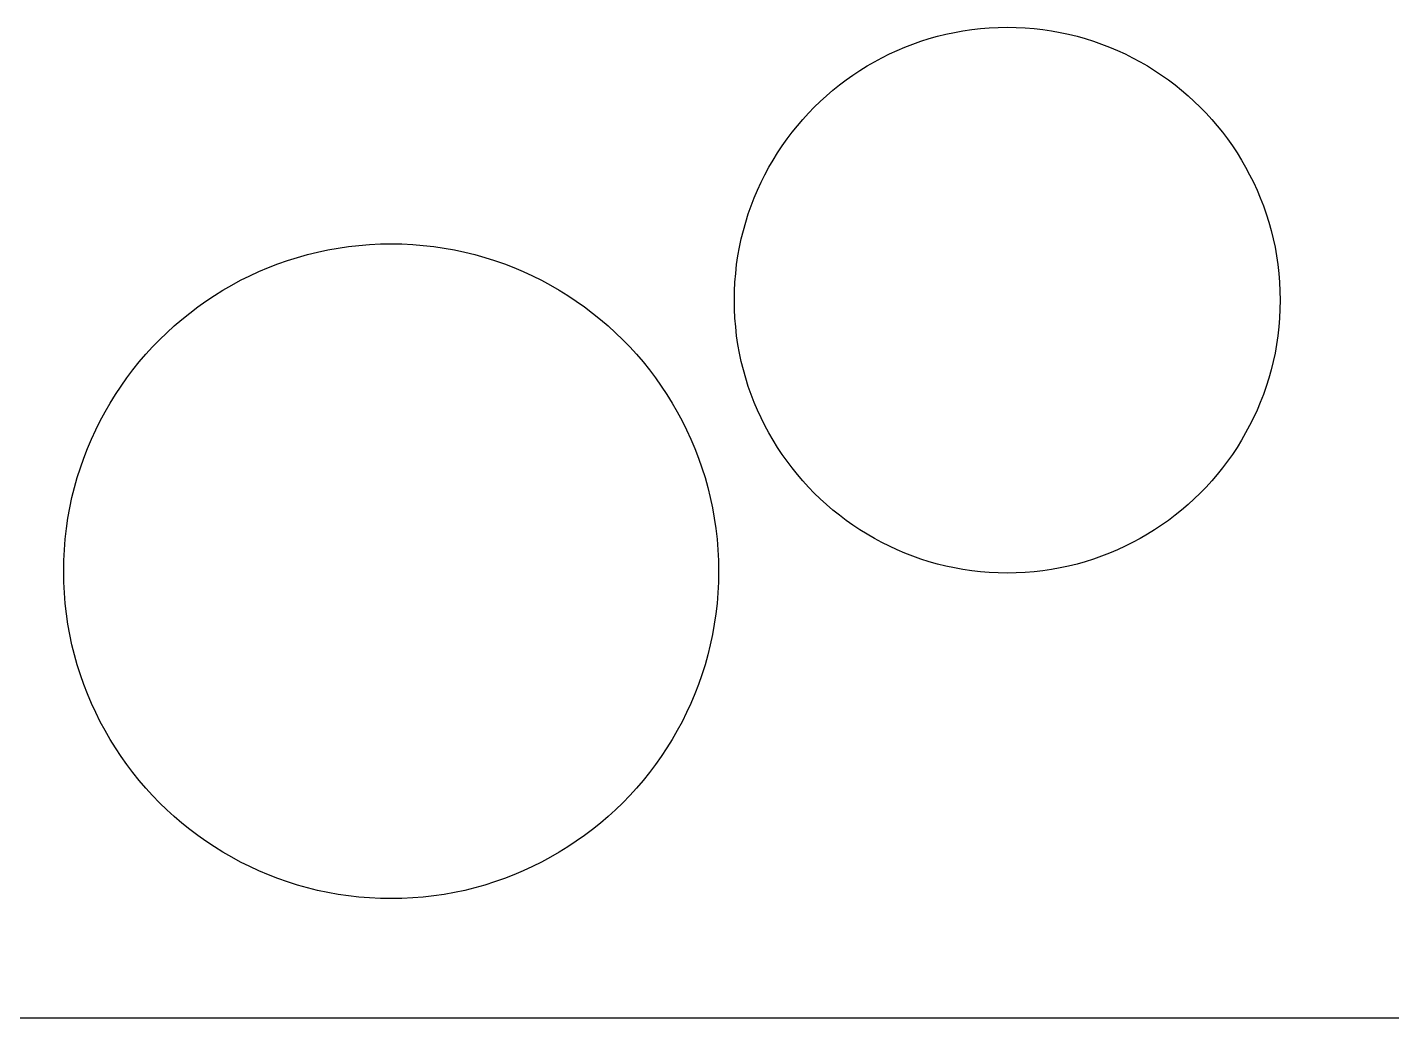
# Model space of a CAD drawing. Extents: x 0 to 212, y 0 to 125.
# Drawn here: x 99.5 to 155.8, y 0 to 40.8 of the extents above; entities that cross this region are included whole.
import ezdxf

# ---------------------------------------------------------------- set-up
doc = ezdxf.new("R2010")
doc.units = 0

msp = doc.modelspace()

# ---------------------------------------------------------------- linework, layer by layer
at = {"layer": 'Layer 1'}
for p, q in [((137.024, 40.4642), (137.37, 40.5496)), ((137.37, 40.5496), (137.721, 40.6243)), ((137.37, 40.5496), (137.37, 40.5496)), ((137.721, 40.6243), (138.075, 40.6879)), ((137.721, 40.6243), (137.721, 40.6243)), ((138.075, 40.6879), (138.434, 40.7404)), ((138.075, 40.6879), (138.075, 40.6879)), ((138.434, 40.7404), (138.795, 40.7816)), ((138.434, 40.7404), (138.434, 40.7404)), ((138.795, 40.7816), (139.16, 40.8112)), ((138.795, 40.7816), (138.795, 40.7816)), ((139.16, 40.8112), (139.529, 40.8292)), ((139.16, 40.8112), (139.16, 40.8112)), ((139.529, 40.8292), (139.9, 40.8352)), ((139.529, 40.8292), (139.529, 40.8292)), ((139.9, 40.8352), (139.9, 40.8352)), ((139.9, 40.8352), (140.271, 40.8292)), ((140.271, 40.8292), (140.271, 40.8292)), ((140.271, 40.8292), (140.64, 40.8112)), ((140.64, 40.8112), (140.64, 40.8112)), ((140.64, 40.8112), (141.005, 40.7816)), ((141.005, 40.7816), (141.005, 40.7816)), ((141.005, 40.7816), (141.367, 40.7404)), ((141.367, 40.7404), (141.367, 40.7404)), ((141.367, 40.7404), (141.725, 40.6879)), ((141.725, 40.6879), (141.725, 40.6879)), ((141.725, 40.6879), (142.079, 40.6243)), ((142.079, 40.6243), (142.079, 40.6243)), ((142.079, 40.6243), (142.43, 40.5496)), ((142.43, 40.5496), (142.43, 40.5496)), ((142.43, 40.5496), (142.776, 40.4642)), ((135.36, 39.8816), (135.683, 40.0182)), ((135.683, 40.0182), (136.011, 40.1449)), ((135.683, 40.0182), (135.683, 40.0182)), ((136.011, 40.1449), (136.344, 40.2616)), ((136.011, 40.1449), (136.011, 40.1449)), ((136.344, 40.2616), (136.682, 40.3681)), ((136.344, 40.2616), (136.344, 40.2616)), ((136.682, 40.3681), (137.024, 40.4642)), ((136.682, 40.3681), (136.682, 40.3681)), ((137.024, 40.4642), (137.024, 40.4642)), ((142.776, 40.4642), (142.776, 40.4642)), ((142.776, 40.4642), (143.118, 40.3681)), ((143.118, 40.3681), (143.118, 40.3681)), ((143.118, 40.3681), (143.456, 40.2616)), ((143.456, 40.2616), (143.456, 40.2616)), ((143.456, 40.2616), (143.789, 40.1449)), ((143.789, 40.1449), (143.789, 40.1449)), ((143.789, 40.1449), (144.117, 40.0182)), ((144.117, 40.0182), (144.117, 40.0182)), ((144.117, 40.0182), (144.44, 39.8816)), ((134.122, 39.2401), (134.423, 39.4144)), ((134.423, 39.4144), (134.73, 39.5795)), ((134.423, 39.4144), (134.423, 39.4144)), ((134.73, 39.5795), (135.042, 39.7353)), ((134.73, 39.5795), (134.73, 39.5795)), ((135.042, 39.7353), (135.36, 39.8816)), ((135.042, 39.7353), (135.042, 39.7353)), ((135.36, 39.8816), (135.36, 39.8816)), ((144.44, 39.8816), (144.44, 39.8816)), ((144.44, 39.8816), (144.758, 39.7353)), ((144.758, 39.7353), (144.758, 39.7353)), ((144.758, 39.7353), (145.07, 39.5795)), ((145.07, 39.5795), (145.07, 39.5795)), ((145.07, 39.5795), (145.377, 39.4144)), ((145.377, 39.4144), (145.377, 39.4144)), ((145.377, 39.4144), (145.678, 39.2401)), ((133.256, 38.6646), (133.538, 38.8651)), ((133.538, 38.8651), (133.827, 39.057)), ((133.538, 38.8651), (133.538, 38.8651)), ((133.827, 39.057), (134.122, 39.2401)), ((133.827, 39.057), (133.827, 39.057)), ((134.122, 39.2401), (134.122, 39.2401)), ((145.678, 39.2401), (145.678, 39.2401)), ((145.678, 39.2401), (145.973, 39.057)), ((145.973, 39.057), (145.973, 39.057)), ((145.973, 39.057), (146.262, 38.8651)), ((146.262, 38.8651), (146.262, 38.8651)), ((146.262, 38.8651), (146.544, 38.6646)), ((132.711, 38.2386), (132.98, 38.4557)), ((132.98, 38.4557), (133.256, 38.6646)), ((132.98, 38.4557), (132.98, 38.4557)), ((133.256, 38.6646), (133.256, 38.6646)), ((146.544, 38.6646), (146.544, 38.6646)), ((146.544, 38.6646), (146.82, 38.4557)), ((146.82, 38.4557), (146.82, 38.4557)), ((146.82, 38.4557), (147.089, 38.2386)), ((131.945, 37.5401), (132.193, 37.7807)), ((132.193, 37.7807), (132.448, 38.0136)), ((132.193, 37.7807), (132.193, 37.7807)), ((132.448, 38.0136), (132.711, 38.2386)), ((132.448, 38.0136), (132.448, 38.0136)), ((132.711, 38.2386), (132.711, 38.2386)), ((147.089, 38.2386), (147.089, 38.2386)), ((147.089, 38.2386), (147.352, 38.0136)), ((147.352, 38.0136), (147.352, 38.0136)), ((147.352, 38.0136), (147.607, 37.7807)), ((147.607, 37.7807), (147.607, 37.7807)), ((147.607, 37.7807), (147.855, 37.5401)), ((131.472, 37.0369), (131.705, 37.2921)), ((131.705, 37.2921), (131.945, 37.5401)), ((131.705, 37.2921), (131.705, 37.2921)), ((131.945, 37.5401), (131.945, 37.5401)), ((147.855, 37.5401), (147.855, 37.5401)), ((147.855, 37.5401), (148.096, 37.2921)), ((148.096, 37.2921), (148.096, 37.2921)), ((148.096, 37.2921), (148.329, 37.0369)), ((131.03, 36.5052), (131.247, 36.7745)), ((131.247, 36.7745), (131.472, 37.0369)), ((131.247, 36.7745), (131.247, 36.7745)), ((131.472, 37.0369), (131.472, 37.0369)), ((148.329, 37.0369), (148.329, 37.0368)), ((148.329, 37.0368), (148.554, 36.7745)), ((148.554, 36.7745), (148.554, 36.7745)), ((148.554, 36.7745), (148.771, 36.5052)), ((130.62, 35.9468), (130.821, 36.2293)), ((130.821, 36.2293), (131.03, 36.5052)), ((130.821, 36.2293), (130.821, 36.2293)), ((131.03, 36.5052), (131.03, 36.5052)), ((148.771, 36.5052), (148.771, 36.5052)), ((148.771, 36.5052), (148.98, 36.2293)), ((148.98, 36.2293), (148.98, 36.2293)), ((148.98, 36.2293), (149.18, 35.9468)), ((130.245, 35.3629), (130.428, 35.6579)), ((130.428, 35.6579), (130.62, 35.9468)), ((130.428, 35.6579), (130.428, 35.6579)), ((130.62, 35.9468), (130.62, 35.9468)), ((149.18, 35.9468), (149.18, 35.9468)), ((149.18, 35.9468), (149.372, 35.6579)), ((149.372, 35.6579), (149.372, 35.6579)), ((149.372, 35.6579), (149.555, 35.3629)), ((129.906, 34.7552), (130.071, 35.062)), ((130.071, 35.062), (130.245, 35.3629)), ((130.071, 35.062), (130.071, 35.062)), ((130.245, 35.3629), (130.245, 35.3629)), ((149.555, 35.3629), (149.555, 35.3629)), ((149.555, 35.3629), (149.729, 35.062)), ((149.729, 35.062), (149.729, 35.062)), ((149.729, 35.062), (149.894, 34.7552)), ((129.604, 34.125), (129.75, 34.4428)), ((129.75, 34.4428), (129.906, 34.7552)), ((129.75, 34.4428), (129.75, 34.4428)), ((129.906, 34.7552), (129.906, 34.7552)), ((149.894, 34.7552), (149.894, 34.7552)), ((149.894, 34.7552), (150.05, 34.4428)), ((150.05, 34.4428), (150.05, 34.4428)), ((150.05, 34.4428), (150.197, 34.125)), ((129.34, 33.474), (129.467, 33.802)), ((129.467, 33.802), (129.604, 34.125)), ((129.467, 33.802), (129.467, 33.802)), ((129.604, 34.125), (129.604, 34.125)), ((150.197, 34.125), (150.197, 34.125)), ((150.197, 34.125), (150.333, 33.802)), ((150.333, 33.802), (150.333, 33.802)), ((150.333, 33.802), (150.46, 33.474)), ((129.224, 33.141), (129.34, 33.474)), ((129.34, 33.474), (129.34, 33.474)), ((150.46, 33.474), (150.46, 33.474)), ((150.46, 33.474), (150.577, 33.141)), ((129.021, 32.4613), (129.117, 32.8034)), ((129.117, 32.8034), (129.224, 33.141)), ((129.117, 32.8034), (129.117, 32.8034)), ((129.224, 33.141), (129.224, 33.141)), ((129.224, 33.141), (129.224, 33.141)), ((150.577, 33.141), (150.577, 33.141)), ((150.577, 33.141), (150.683, 32.8034)), ((150.683, 32.8034), (150.683, 32.8034)), ((150.683, 32.8034), (150.779, 32.4613)), ((128.861, 31.7644), (128.936, 32.115)), ((128.936, 32.115), (129.021, 32.4613)), ((128.936, 32.115), (128.936, 32.115)), ((129.021, 32.4613), (129.021, 32.4613)), ((150.779, 32.4613), (150.779, 32.4613)), ((150.779, 32.4613), (150.865, 32.1149)), ((150.865, 32.1149), (150.865, 32.1149)), ((150.865, 32.1149), (150.939, 31.7644)), ((111.049, 31.4639), (111.464, 31.5664)), ((111.464, 31.5664), (111.885, 31.656)), ((111.464, 31.5664), (111.464, 31.5664)), ((111.885, 31.656), (112.31, 31.7324)), ((111.885, 31.656), (111.885, 31.656)), ((112.31, 31.7324), (112.74, 31.7954)), ((112.31, 31.7324), (112.31, 31.7324)), ((112.74, 31.7954), (113.174, 31.8448)), ((112.74, 31.7954), (112.74, 31.7954)), ((113.174, 31.8448), (113.613, 31.8804)), ((113.174, 31.8448), (113.174, 31.8448)), ((113.613, 31.8804), (114.055, 31.9019)), ((113.613, 31.8804), (113.613, 31.8804)), ((114.055, 31.9019), (114.5, 31.9091)), ((114.055, 31.9019), (114.055, 31.9019)), ((114.5, 31.9091), (114.5, 31.9091)), ((114.5, 31.9091), (114.946, 31.9019)), ((114.946, 31.9019), (114.946, 31.9019)), ((114.946, 31.9019), (115.388, 31.8804)), ((115.388, 31.8804), (115.388, 31.8804)), ((115.388, 31.8804), (115.826, 31.8448)), ((115.826, 31.8448), (115.826, 31.8448)), ((115.826, 31.8448), (116.26, 31.7954)), ((116.26, 31.7954), (116.26, 31.7954)), ((116.26, 31.7954), (116.69, 31.7324)), ((116.69, 31.7324), (116.69, 31.7324)), ((116.69, 31.7324), (117.115, 31.656)), ((117.115, 31.656), (117.115, 31.656)), ((117.115, 31.656), (117.536, 31.5664)), ((117.536, 31.5664), (117.536, 31.5664)), ((117.536, 31.5664), (117.952, 31.4639)), ((128.797, 31.41), (128.861, 31.7644)), ((128.861, 31.7644), (128.861, 31.7644)), ((150.939, 31.7644), (150.939, 31.7644)), ((150.939, 31.7644), (151.003, 31.41)), ((109.44, 30.9287), (109.834, 31.0808)), ((109.834, 31.0808), (110.233, 31.2209)), ((109.834, 31.0808), (109.834, 31.0808)), ((110.233, 31.2209), (110.638, 31.3486)), ((110.233, 31.2209), (110.233, 31.2209)), ((110.638, 31.3486), (111.049, 31.4639)), ((110.638, 31.3486), (110.638, 31.3486)), ((111.049, 31.4639), (111.049, 31.4639)), ((117.952, 31.4639), (117.952, 31.4639)), ((117.952, 31.4639), (118.362, 31.3486)), ((118.362, 31.3486), (118.362, 31.3486)), ((118.362, 31.3486), (118.767, 31.2209)), ((118.767, 31.2209), (118.767, 31.2209)), ((118.767, 31.2209), (119.167, 31.0808)), ((119.167, 31.0808), (119.167, 31.0808)), ((119.167, 31.0808), (119.56, 30.9287)), ((128.704, 30.69), (128.745, 31.0518)), ((128.745, 31.0518), (128.797, 31.41)), ((128.745, 31.0518), (128.745, 31.0518)), ((128.797, 31.41), (128.797, 31.41)), ((151.003, 31.41), (151.003, 31.41)), ((151.003, 31.41), (151.055, 31.0518)), ((151.055, 31.0518), (151.055, 31.0518)), ((151.055, 31.0518), (151.097, 30.69)), ((107.928, 30.2041), (108.296, 30.4023)), ((108.296, 30.4023), (108.671, 30.5892)), ((108.296, 30.4023), (108.296, 30.4023)), ((108.671, 30.5892), (109.052, 30.7648)), ((108.671, 30.5892), (108.671, 30.5892)), ((109.052, 30.7648), (109.44, 30.9287)), ((109.052, 30.7648), (109.052, 30.7648)), ((109.44, 30.9287), (109.44, 30.9287)), ((119.56, 30.9287), (119.56, 30.9287)), ((119.56, 30.9287), (119.948, 30.7648)), ((119.948, 30.7648), (119.948, 30.7648)), ((119.948, 30.7648), (120.329, 30.5892)), ((120.329, 30.5892), (120.329, 30.5892)), ((120.329, 30.5892), (120.704, 30.4023)), ((120.704, 30.4023), (120.704, 30.4023)), ((120.704, 30.4023), (121.072, 30.2041)), ((128.674, 30.3249), (128.704, 30.69)), ((128.704, 30.69), (128.704, 30.69)), ((151.097, 30.69), (151.097, 30.69)), ((151.097, 30.69), (151.126, 30.3249)), ((107.213, 29.7753), (107.567, 29.9951)), ((107.567, 29.9951), (107.928, 30.2041)), ((107.567, 29.9951), (107.567, 29.9951)), ((107.928, 30.2041), (107.928, 30.2041)), ((121.072, 30.2041), (121.072, 30.2041)), ((121.072, 30.2041), (121.433, 29.9951)), ((121.433, 29.9951), (121.433, 29.9951)), ((121.433, 29.9951), (121.787, 29.7753)), ((128.65, 29.5852), (128.656, 29.9565)), ((128.656, 29.9565), (128.674, 30.3249)), ((128.656, 29.9565), (128.656, 29.9565)), ((128.674, 30.3249), (128.674, 30.3249)), ((151.126, 30.3249), (151.126, 30.3249)), ((151.126, 30.3249), (151.144, 29.9565)), ((151.144, 29.9565), (151.144, 29.9565)), ((151.144, 29.9565), (151.15, 29.5852)), ((106.196, 29.0537), (106.527, 29.3044)), ((106.527, 29.3044), (106.866, 29.545)), ((106.527, 29.3044), (106.527, 29.3044)), ((106.866, 29.545), (107.213, 29.7753)), ((106.866, 29.545), (106.866, 29.545)), ((107.213, 29.7753), (107.213, 29.7753)), ((121.787, 29.7753), (121.787, 29.7753)), ((121.787, 29.7753), (122.134, 29.545)), ((122.134, 29.545), (122.134, 29.545)), ((122.134, 29.545), (122.473, 29.3044)), ((122.473, 29.3044), (122.473, 29.3044)), ((122.473, 29.3044), (122.804, 29.0537)), ((128.656, 29.2138), (128.65, 29.5852)), ((128.65, 29.5852), (128.65, 29.5852)), ((151.15, 29.5852), (151.144, 29.2138)), ((151.15, 29.5852), (151.15, 29.5852)), ((105.558, 28.5232), (105.873, 28.7933)), ((105.873, 28.7933), (106.196, 29.0537)), ((105.873, 28.7933), (105.873, 28.7933)), ((106.196, 29.0537), (106.196, 29.0537)), ((122.804, 29.0537), (122.804, 29.0537)), ((122.804, 29.0537), (123.127, 28.7933)), ((123.127, 28.7933), (123.127, 28.7933)), ((123.127, 28.7933), (123.442, 28.5232)), ((128.674, 28.8455), (128.656, 29.2138)), ((128.656, 29.2138), (128.656, 29.2138)), ((128.704, 28.4803), (128.674, 28.8455)), ((128.674, 28.8455), (128.674, 28.8455)), ((151.126, 28.8455), (151.097, 28.4803)), ((151.144, 29.2138), (151.126, 28.8455)), ((151.126, 28.8455), (151.126, 28.8455)), ((151.144, 29.2138), (151.144, 29.2138)), ((104.954, 27.955), (105.252, 28.2437)), ((105.252, 28.2437), (105.558, 28.5232)), ((105.252, 28.2437), (105.252, 28.2437)), ((105.558, 28.5232), (105.558, 28.5232)), ((123.442, 28.5232), (123.442, 28.5232)), ((123.442, 28.5232), (123.748, 28.2437)), ((123.748, 28.2437), (123.748, 28.2437)), ((123.748, 28.2437), (124.046, 27.955)), ((128.745, 28.1186), (128.704, 28.4803)), ((128.704, 28.4803), (128.704, 28.4803)), ((151.097, 28.4803), (151.055, 28.1186)), ((151.097, 28.4803), (151.097, 28.4803)), ((104.386, 27.3511), (104.666, 27.6574)), ((104.666, 27.6574), (104.954, 27.955)), ((104.666, 27.6574), (104.666, 27.6574)), ((104.954, 27.955), (104.954, 27.955)), ((124.046, 27.955), (124.046, 27.955)), ((124.046, 27.955), (124.335, 27.6574)), ((124.335, 27.6574), (124.335, 27.6574)), ((124.335, 27.6574), (124.614, 27.3511)), ((128.797, 27.7604), (128.745, 28.1186)), ((128.745, 28.1186), (128.745, 28.1186)), ((128.861, 27.4059), (128.797, 27.7604)), ((128.797, 27.7604), (128.797, 27.7604)), ((151.003, 27.7604), (150.939, 27.4059)), ((151.055, 28.1186), (151.003, 27.7604)), ((151.003, 27.7604), (151.003, 27.7604)), ((151.055, 28.1186), (151.055, 28.1186)), ((103.856, 26.7132), (104.116, 27.0363)), ((104.116, 27.0363), (104.386, 27.3511)), ((104.116, 27.0363), (104.116, 27.0363)), ((104.386, 27.3511), (104.386, 27.3511)), ((124.614, 27.3511), (124.614, 27.3511)), ((124.614, 27.3511), (124.884, 27.0363)), ((124.884, 27.0363), (124.884, 27.0363)), ((124.884, 27.0363), (125.145, 26.7132)), ((128.936, 27.0554), (128.861, 27.4059)), ((128.861, 27.4059), (128.861, 27.4059)), ((129.021, 26.709), (128.936, 27.0554)), ((128.936, 27.0554), (128.936, 27.0554)), ((150.865, 27.0554), (150.779, 26.709)), ((150.939, 27.4059), (150.865, 27.0554)), ((150.865, 27.0554), (150.865, 27.0554)), ((150.939, 27.4059), (150.939, 27.4059)), ((103.605, 26.382), (103.856, 26.7132)), ((103.856, 26.7132), (103.856, 26.7132)), ((125.145, 26.7132), (125.145, 26.7132)), ((125.145, 26.7132), (125.395, 26.382)), ((129.117, 26.3669), (129.021, 26.709)), ((129.021, 26.709), (129.021, 26.709)), ((150.779, 26.709), (150.683, 26.3669)), ((150.779, 26.709), (150.779, 26.709)), ((103.134, 25.6964), (103.364, 26.043)), ((103.364, 26.043), (103.605, 26.382)), ((103.364, 26.043), (103.364, 26.043)), ((103.605, 26.382), (103.605, 26.382)), ((125.395, 26.382), (125.395, 26.382)), ((125.395, 26.382), (125.636, 26.043)), ((125.636, 26.043), (125.636, 26.043)), ((125.636, 26.043), (125.866, 25.6964)), ((129.224, 26.0293), (129.117, 26.3669)), ((129.117, 26.3669), (129.117, 26.3669)), ((129.34, 25.6964), (129.224, 26.0293)), ((129.224, 26.0293), (129.224, 26.0293)), ((150.577, 26.0293), (150.46, 25.6964)), ((150.683, 26.3669), (150.577, 26.0293)), ((150.577, 26.0293), (150.577, 26.0293)), ((150.683, 26.3669), (150.683, 26.3669)), ((102.705, 24.9812), (102.914, 25.3424)), ((102.914, 25.3424), (103.134, 25.6964)), ((102.914, 25.3424), (102.914, 25.3424)), ((103.134, 25.6964), (103.134, 25.6964)), ((103.134, 25.6964), (103.134, 25.6964)), ((125.866, 25.6964), (125.866, 25.6964)), ((125.866, 25.6964), (126.086, 25.3424)), ((126.086, 25.3424), (126.086, 25.3424)), ((126.086, 25.3424), (126.295, 24.9812)), ((129.467, 25.3683), (129.34, 25.6964)), ((129.34, 25.6964), (129.34, 25.6964)), ((129.604, 25.0453), (129.467, 25.3683)), ((129.467, 25.3683), (129.467, 25.3683)), ((150.333, 25.3683), (150.197, 25.0453)), ((150.46, 25.6964), (150.333, 25.3683)), ((150.333, 25.3683), (150.333, 25.3683)), ((150.46, 25.6964), (150.46, 25.6964)), ((102.507, 24.6131), (102.705, 24.9812)), ((102.705, 24.9812), (102.705, 24.9812)), ((126.295, 24.9812), (126.295, 24.9812)), ((126.295, 24.9812), (126.493, 24.6131)), ((129.75, 24.7275), (129.604, 25.0453)), ((129.604, 25.0453), (129.604, 25.0453)), ((150.197, 25.0453), (150.05, 24.7275)), ((150.197, 25.0453), (150.197, 25.0453)), ((102.145, 23.8569), (102.32, 24.2383)), ((102.32, 24.2383), (102.507, 24.6131)), ((102.32, 24.2383), (102.32, 24.2383)), ((102.507, 24.6131), (102.507, 24.6131)), ((126.493, 24.6131), (126.493, 24.6131)), ((126.493, 24.6131), (126.68, 24.2383)), ((126.68, 24.2383), (126.68, 24.2383)), ((126.68, 24.2383), (126.856, 23.8569)), ((129.906, 24.4151), (129.75, 24.7275)), ((129.75, 24.7275), (129.75, 24.7275)), ((130.071, 24.1084), (129.906, 24.4151)), ((129.906, 24.4151), (129.906, 24.4151)), ((149.894, 24.4151), (149.729, 24.1084)), ((150.05, 24.7275), (149.894, 24.4151)), ((149.894, 24.4151), (149.894, 24.4151)), ((150.05, 24.7275), (150.05, 24.7275)), ((101.981, 23.4693), (102.145, 23.8569)), ((102.145, 23.8569), (102.145, 23.8569)), ((126.856, 23.8569), (126.856, 23.8569)), ((126.856, 23.8569), (127.02, 23.4693)), ((130.245, 23.8074), (130.071, 24.1084)), ((130.071, 24.1084), (130.071, 24.1084)), ((130.428, 23.5124), (130.245, 23.8074)), ((130.245, 23.8074), (130.245, 23.8074)), ((149.555, 23.8074), (149.372, 23.5124)), ((149.729, 24.1084), (149.555, 23.8074)), ((149.555, 23.8074), (149.555, 23.8074)), ((149.729, 24.1084), (149.729, 24.1084)), ((101.688, 22.6761), (101.828, 23.0757)), ((101.828, 23.0757), (101.981, 23.4693)), ((101.828, 23.0757), (101.828, 23.0757)), ((101.981, 23.4693), (101.981, 23.4693)), ((127.02, 23.4693), (127.02, 23.4693)), ((127.02, 23.4693), (127.172, 23.0757)), ((127.172, 23.0757), (127.172, 23.0757)), ((127.172, 23.0757), (127.312, 22.6761)), ((130.62, 23.2236), (130.428, 23.5124)), ((130.428, 23.5124), (130.428, 23.5124)), ((130.821, 22.9411), (130.62, 23.2236)), ((130.62, 23.2236), (130.62, 23.2236)), ((149.18, 23.2236), (148.98, 22.9411)), ((149.372, 23.5124), (149.18, 23.2236)), ((149.18, 23.2236), (149.18, 23.2236)), ((149.372, 23.5124), (149.372, 23.5124)), ((101.561, 22.271), (101.688, 22.6761)), ((101.688, 22.6761), (101.688, 22.6761)), ((127.312, 22.6761), (127.312, 22.6761)), ((127.312, 22.6761), (127.44, 22.271)), ((131.03, 22.6651), (130.821, 22.9411)), ((130.821, 22.9411), (130.821, 22.9411)), ((131.247, 22.3958), (131.03, 22.6651)), ((131.03, 22.6651), (131.03, 22.6651)), ((148.771, 22.6651), (148.554, 22.3958)), ((148.98, 22.9411), (148.771, 22.6651)), ((148.771, 22.6651), (148.771, 22.6651)), ((148.98, 22.9411), (148.98, 22.9411)), ((101.445, 21.8605), (101.561, 22.271)), ((101.561, 22.271), (101.561, 22.271)), ((127.44, 22.271), (127.44, 22.271)), ((127.44, 22.271), (127.555, 21.8605)), ((131.472, 22.1335), (131.247, 22.3958)), ((131.247, 22.3958), (131.247, 22.3958)), ((131.705, 21.8782), (131.472, 22.1335)), ((131.472, 22.1335), (131.472, 22.1335)), ((148.329, 22.1335), (148.096, 21.8782)), ((148.554, 22.3958), (148.329, 22.1335)), ((148.329, 22.1335), (148.329, 22.1335)), ((148.554, 22.3958), (148.554, 22.3958)), ((101.253, 21.0242), (101.343, 21.4448)), ((101.343, 21.4448), (101.445, 21.8605)), ((101.343, 21.4448), (101.343, 21.4448)), ((101.445, 21.8605), (101.445, 21.8605)), ((127.555, 21.8605), (127.555, 21.8605)), ((127.555, 21.8605), (127.657, 21.4448)), ((127.657, 21.4448), (127.657, 21.4448)), ((127.657, 21.4448), (127.747, 21.0242)), ((131.945, 21.6302), (131.705, 21.8782)), ((131.705, 21.8782), (131.705, 21.8782)), ((132.193, 21.3897), (131.945, 21.6302)), ((131.945, 21.6302), (131.945, 21.6302)), ((132.448, 21.1568), (132.193, 21.3897)), ((132.193, 21.3897), (132.193, 21.3897)), ((147.607, 21.3897), (147.352, 21.1568)), ((147.855, 21.6302), (147.607, 21.3897)), ((147.607, 21.3897), (147.607, 21.3897)), ((148.096, 21.8782), (147.855, 21.6302)), ((147.855, 21.6302), (147.855, 21.6302)), ((148.096, 21.8782), (148.096, 21.8782)), ((101.177, 20.5989), (101.253, 21.0242)), ((101.253, 21.0242), (101.253, 21.0242)), ((127.747, 21.0242), (127.747, 21.0242)), ((127.747, 21.0242), (127.823, 20.5989)), ((132.711, 20.9317), (132.448, 21.1568)), ((132.448, 21.1568), (132.448, 21.1568)), ((132.98, 20.7146), (132.711, 20.9317)), ((132.711, 20.9317), (132.711, 20.9317)), ((147.089, 20.9317), (146.82, 20.7146)), ((147.352, 21.1568), (147.089, 20.9317)), ((147.089, 20.9317), (147.089, 20.9317)), ((147.352, 21.1568), (147.352, 21.1568)), ((101.114, 20.169), (101.177, 20.5989)), ((101.177, 20.5989), (101.177, 20.5989)), ((127.823, 20.5989), (127.823, 20.5989)), ((127.823, 20.5989), (127.886, 20.169)), ((133.256, 20.5058), (132.98, 20.7146)), ((132.98, 20.7146), (132.98, 20.7146)), ((133.538, 20.3053), (133.256, 20.5058)), ((133.256, 20.5058), (133.256, 20.5058)), ((133.827, 20.1134), (133.538, 20.3053)), ((133.538, 20.3053), (133.538, 20.3053)), ((146.262, 20.3053), (145.973, 20.1134)), ((146.544, 20.5058), (146.262, 20.3053)), ((146.262, 20.3053), (146.262, 20.3053)), ((146.82, 20.7146), (146.544, 20.5058)), ((146.544, 20.5058), (146.544, 20.5058)), ((146.82, 20.7146), (146.82, 20.7146)), ((101.029, 19.2967), (101.064, 19.7349)), ((101.064, 19.7349), (101.114, 20.169)), ((101.064, 19.7349), (101.064, 19.7349)), ((101.114, 20.169), (101.114, 20.169)), ((127.886, 20.169), (127.886, 20.169)), ((127.886, 20.169), (127.936, 19.7349)), ((127.936, 19.7349), (127.936, 19.7349)), ((127.936, 19.7349), (127.971, 19.2967)), ((134.122, 19.9302), (133.827, 20.1134)), ((133.827, 20.1134), (133.827, 20.1134)), ((134.423, 19.756), (134.122, 19.9302)), ((134.122, 19.9302), (134.122, 19.9302)), ((134.73, 19.5909), (134.423, 19.756)), ((134.423, 19.756), (134.423, 19.756)), ((145.377, 19.756), (145.07, 19.5909)), ((145.678, 19.9302), (145.377, 19.756)), ((145.377, 19.756), (145.377, 19.756)), ((145.973, 20.1134), (145.678, 19.9302)), ((145.678, 19.9302), (145.678, 19.9302)), ((145.973, 20.1134), (145.973, 20.1134)), ((101.007, 18.8547), (101.029, 19.2967)), ((101.029, 19.2967), (101.029, 19.2967)), ((127.971, 19.2967), (127.971, 19.2967)), ((127.971, 19.2967), (127.993, 18.8547)), ((135.042, 19.4351), (134.73, 19.5909)), ((134.73, 19.5909), (134.73, 19.5909)), ((135.36, 19.2888), (135.042, 19.4351)), ((135.042, 19.4351), (135.042, 19.4351)), ((135.683, 19.1522), (135.36, 19.2888)), ((135.36, 19.2888), (135.36, 19.2888)), ((136.011, 19.0254), (135.683, 19.1522)), ((135.683, 19.1522), (135.683, 19.1522)), ((144.117, 19.1522), (143.789, 19.0254)), ((144.44, 19.2888), (144.117, 19.1522)), ((144.117, 19.1522), (144.117, 19.1522)), ((144.758, 19.4351), (144.44, 19.2888)), ((144.44, 19.2888), (144.44, 19.2888)), ((145.07, 19.5909), (144.758, 19.4351)), ((144.758, 19.4351), (144.758, 19.4351)), ((145.07, 19.5909), (145.07, 19.5909)), ((101, 18.4091), (101.007, 18.8547)), ((101.007, 18.8547), (101.007, 18.8547)), ((127.993, 18.8547), (127.993, 18.8547)), ((127.993, 18.8547), (128, 18.4091)), ((136.344, 18.9087), (136.011, 19.0254)), ((136.011, 19.0254), (136.011, 19.0254)), ((136.682, 18.8022), (136.344, 18.9087)), ((136.344, 18.9087), (136.344, 18.9087)), ((137.024, 18.7062), (136.682, 18.8022)), ((136.682, 18.8022), (136.682, 18.8022)), ((137.37, 18.6207), (137.024, 18.7062)), ((137.024, 18.7062), (137.024, 18.7062)), ((137.721, 18.5461), (137.37, 18.6207)), ((137.37, 18.6207), (137.37, 18.6207)), ((142.43, 18.6207), (142.079, 18.5461)), ((142.776, 18.7062), (142.43, 18.6207)), ((142.43, 18.6207), (142.43, 18.6207)), ((143.118, 18.8022), (142.776, 18.7062)), ((142.776, 18.7062), (142.776, 18.7062)), ((143.456, 18.9087), (143.118, 18.8022)), ((143.118, 18.8022), (143.118, 18.8022)), ((143.789, 19.0254), (143.456, 18.9087)), ((143.456, 18.9087), (143.456, 18.9087)), ((143.789, 19.0254), (143.789, 19.0254)), ((101.007, 17.9635), (101, 18.4091)), ((101, 18.4091), (101, 18.4091)), ((128, 18.4091), (127.993, 17.9635)), ((128, 18.4091), (128, 18.4091)), ((138.075, 18.4824), (137.721, 18.5461)), ((137.721, 18.5461), (137.721, 18.5461)), ((138.434, 18.4299), (138.075, 18.4824)), ((138.075, 18.4824), (138.075, 18.4824)), ((138.795, 18.3887), (138.434, 18.4299)), ((138.434, 18.4299), (138.434, 18.4299)), ((139.16, 18.3591), (138.795, 18.3887)), ((138.795, 18.3887), (138.795, 18.3887)), ((139.529, 18.3412), (139.16, 18.3591)), ((139.16, 18.3591), (139.16, 18.3591)), ((139.9, 18.3352), (139.529, 18.3412)), ((139.529, 18.3412), (139.529, 18.3412)), ((140.271, 18.3412), (139.9, 18.3352)), ((139.9, 18.3352), (139.9, 18.3352)), ((140.64, 18.3591), (140.271, 18.3412)), ((140.271, 18.3412), (140.271, 18.3412)), ((141.005, 18.3887), (140.64, 18.3591)), ((140.64, 18.3591), (140.64, 18.3591)), ((141.367, 18.4299), (141.005, 18.3887)), ((141.005, 18.3887), (141.005, 18.3887)), ((141.725, 18.4824), (141.367, 18.4299)), ((141.367, 18.4299), (141.367, 18.4299)), ((142.079, 18.5461), (141.725, 18.4824)), ((141.725, 18.4824), (141.725, 18.4824)), ((142.079, 18.5461), (142.079, 18.5461)), ((101.019, 17.7312), (101.007, 17.9635)), ((101.007, 17.9635), (101.007, 17.9635)), ((101.029, 17.5215), (101.019, 17.7312)), ((101.064, 17.0833), (101.029, 17.5215)), ((101.029, 17.5215), (101.029, 17.5215)), ((127.971, 17.5215), (127.936, 17.0833)), ((127.993, 17.9635), (127.971, 17.5215)), ((127.971, 17.5215), (127.971, 17.5215)), ((127.993, 17.9635), (127.993, 17.9635)), ((101.114, 16.6492), (101.064, 17.0833)), ((101.064, 17.0833), (101.064, 17.0833)), ((127.936, 17.0833), (127.886, 16.6492)), ((127.936, 17.0833), (127.936, 17.0833)), ((101.177, 16.2193), (101.114, 16.6492)), ((101.114, 16.6492), (101.114, 16.6492)), ((127.886, 16.6492), (127.823, 16.2193)), ((127.886, 16.6492), (127.886, 16.6492)), ((101.253, 15.794), (101.177, 16.2193)), ((101.177, 16.2193), (101.177, 16.2193)), ((101.343, 15.3734), (101.253, 15.794)), ((101.253, 15.794), (101.253, 15.794)), ((127.747, 15.794), (127.657, 15.3734)), ((127.823, 16.2193), (127.747, 15.794)), ((127.747, 15.794), (127.747, 15.794)), ((127.823, 16.2193), (127.823, 16.2193)), ((101.445, 14.9577), (101.343, 15.3734)), ((101.343, 15.3734), (101.343, 15.3734)), ((127.657, 15.3734), (127.555, 14.9577)), ((127.657, 15.3734), (127.657, 15.3734)), ((101.561, 14.5472), (101.445, 14.9577)), ((101.445, 14.9577), (101.445, 14.9577)), ((127.555, 14.9577), (127.44, 14.5472)), ((127.555, 14.9577), (127.555, 14.9577)), ((101.688, 14.1421), (101.561, 14.5472)), ((101.561, 14.5472), (101.561, 14.5472)), ((101.828, 13.7425), (101.688, 14.1421)), ((101.688, 14.1421), (101.688, 14.1421)), ((127.312, 14.1421), (127.172, 13.7425)), ((127.44, 14.5472), (127.312, 14.1421)), ((127.312, 14.1421), (127.312, 14.1421)), ((127.44, 14.5472), (127.44, 14.5472)), ((101.981, 13.3489), (101.828, 13.7425)), ((101.828, 13.7425), (101.828, 13.7425)), ((127.172, 13.7425), (127.02, 13.3489)), ((127.172, 13.7425), (127.172, 13.7425)), ((102.144, 12.9613), (101.981, 13.3489)), ((101.981, 13.3489), (101.981, 13.3489)), ((102.32, 12.5799), (102.144, 12.9613)), ((102.144, 12.9613), (102.144, 12.9613)), ((126.856, 12.9613), (126.68, 12.5799)), ((127.02, 13.3489), (126.856, 12.9613)), ((126.856, 12.9613), (126.856, 12.9613)), ((127.02, 13.3489), (127.02, 13.3489)), ((102.507, 12.2051), (102.32, 12.5799)), ((102.32, 12.5799), (102.32, 12.5799)), ((126.68, 12.5799), (126.493, 12.2051)), ((126.68, 12.5799), (126.68, 12.5799)), ((102.705, 11.837), (102.507, 12.2051)), ((102.507, 12.2051), (102.507, 12.2051)), ((102.914, 11.4758), (102.705, 11.837)), ((102.705, 11.837), (102.705, 11.837)), ((126.295, 11.837), (126.086, 11.4758)), ((126.493, 12.2051), (126.295, 11.837)), ((126.295, 11.837), (126.295, 11.837)), ((126.493, 12.2051), (126.493, 12.2051)), ((103.134, 11.1218), (102.914, 11.4758)), ((102.914, 11.4758), (102.914, 11.4758)), ((126.086, 11.4758), (125.866, 11.1218)), ((126.086, 11.4758), (126.086, 11.4758)), ((103.364, 10.7752), (103.134, 11.1218)), ((103.134, 11.1218), (103.134, 11.1218)), ((103.605, 10.4362), (103.364, 10.7752)), ((103.364, 10.7752), (103.364, 10.7752)), ((125.636, 10.7752), (125.395, 10.4362)), ((125.866, 11.1218), (125.636, 10.7752)), ((125.636, 10.7752), (125.636, 10.7752)), ((125.866, 11.1218), (125.866, 11.1218)), ((103.855, 10.105), (103.605, 10.4362)), ((103.605, 10.4362), (103.605, 10.4362)), ((125.395, 10.4362), (125.145, 10.105)), ((125.395, 10.4362), (125.395, 10.4362)), ((104.116, 9.78191), (103.855, 10.105)), ((103.855, 10.105), (103.855, 10.105)), ((104.386, 9.46708), (104.116, 9.78191)), ((104.116, 9.78191), (104.116, 9.78191)), ((124.884, 9.78191), (124.614, 9.46708)), ((125.145, 10.105), (124.884, 9.78191)), ((124.884, 9.78191), (124.884, 9.78191)), ((125.145, 10.105), (125.145, 10.105)), ((104.666, 9.16076), (104.386, 9.46708)), ((104.386, 9.46708), (104.386, 9.46708)), ((104.954, 8.86316), (104.666, 9.16076)), ((104.666, 9.16076), (104.666, 9.16076)), ((124.335, 9.16076), (124.046, 8.86316)), ((124.614, 9.46708), (124.335, 9.16076)), ((124.335, 9.16076), (124.335, 9.16076)), ((124.614, 9.46708), (124.614, 9.46708)), ((105.252, 8.57451), (104.954, 8.86316)), ((104.954, 8.86316), (104.954, 8.86316)), ((105.558, 8.29502), (105.252, 8.57451)), ((105.252, 8.57451), (105.252, 8.57451)), ((123.748, 8.57451), (123.442, 8.29503)), ((124.046, 8.86316), (123.748, 8.57451)), ((123.748, 8.57451), (123.748, 8.57451)), ((124.046, 8.86316), (124.046, 8.86316)), ((105.873, 8.02493), (105.558, 8.29502)), ((105.558, 8.29502), (105.558, 8.29502)), ((106.196, 7.76446), (105.873, 8.02493)), ((105.873, 8.02493), (105.873, 8.02493)), ((123.127, 8.02493), (122.804, 7.76446)), ((123.442, 8.29503), (123.127, 8.02493)), ((123.127, 8.02493), (123.127, 8.02493)), ((123.442, 8.29503), (123.442, 8.29503)), ((106.527, 7.51382), (106.196, 7.76446)), ((106.196, 7.76446), (106.196, 7.76446)), ((106.866, 7.27323), (106.527, 7.51382)), ((106.527, 7.51382), (106.527, 7.51382)), ((122.473, 7.51382), (122.134, 7.27324)), ((122.804, 7.76446), (122.473, 7.51382)), ((122.473, 7.51382), (122.473, 7.51382)), ((122.804, 7.76446), (122.804, 7.76446)), ((107.213, 7.04294), (106.866, 7.27323)), ((106.866, 7.27323), (106.866, 7.27323)), ((107.567, 6.82314), (107.213, 7.04294)), ((107.213, 7.04294), (107.213, 7.04294)), ((107.928, 6.61407), (107.567, 6.82314)), ((107.567, 6.82314), (107.567, 6.82314)), ((121.433, 6.82314), (121.072, 6.61407)), ((121.787, 7.04294), (121.433, 6.82314)), ((121.433, 6.82314), (121.433, 6.82314)), ((122.134, 7.27324), (121.787, 7.04294)), ((121.787, 7.04294), (121.787, 7.04294)), ((122.134, 7.27324), (122.134, 7.27324)), ((108.296, 6.41595), (107.928, 6.61407)), ((107.928, 6.61407), (107.928, 6.61407)), ((108.671, 6.229), (108.296, 6.41595)), ((108.296, 6.41595), (108.296, 6.41595)), ((109.052, 6.05344), (108.671, 6.229)), ((108.671, 6.229), (108.671, 6.229)), ((120.329, 6.229), (119.948, 6.05344)), ((120.704, 6.41595), (120.329, 6.229)), ((120.329, 6.229), (120.329, 6.229)), ((121.072, 6.61407), (120.704, 6.41595)), ((120.704, 6.41595), (120.704, 6.41595)), ((121.072, 6.61407), (121.072, 6.61407)), ((109.44, 5.88949), (109.052, 6.05344)), ((109.052, 6.05344), (109.052, 6.05344)), ((109.834, 5.73738), (109.44, 5.88949)), ((109.44, 5.88949), (109.44, 5.88949)), ((110.233, 5.59734), (109.834, 5.73738)), ((109.834, 5.73738), (109.834, 5.73738)), ((119.167, 5.73739), (118.767, 5.59734)), ((119.56, 5.8895), (119.167, 5.73739)), ((119.167, 5.73739), (119.167, 5.73739)), ((119.948, 6.05344), (119.56, 5.8895)), ((119.56, 5.8895), (119.56, 5.8895)), ((119.948, 6.05344), (119.948, 6.05344)), ((110.638, 5.46957), (110.233, 5.59734)), ((110.233, 5.59734), (110.233, 5.59734)), ((111.049, 5.35432), (110.638, 5.46957)), ((110.638, 5.46957), (110.638, 5.46957)), ((111.464, 5.25179), (111.049, 5.35432)), ((111.049, 5.35432), (111.049, 5.35432)), ((111.885, 5.1622), (111.464, 5.25179)), ((111.464, 5.25179), (111.464, 5.25179)), ((112.31, 5.08579), (111.885, 5.1622)), ((111.885, 5.1622), (111.885, 5.1622)), ((112.74, 5.02277), (112.31, 5.08579)), ((112.31, 5.08579), (112.31, 5.08579)), ((116.69, 5.08579), (116.26, 5.02278)), ((117.115, 5.1622), (116.69, 5.08579)), ((116.69, 5.08579), (116.69, 5.08579)), ((117.536, 5.25179), (117.115, 5.1622)), ((117.115, 5.1622), (117.115, 5.1622)), ((117.952, 5.35432), (117.536, 5.25179)), ((117.536, 5.25179), (117.536, 5.25179)), ((118.362, 5.46957), (117.952, 5.35432)), ((117.952, 5.35432), (117.952, 5.35432)), ((118.767, 5.59734), (118.362, 5.46957)), ((118.362, 5.46957), (118.362, 5.46957)), ((118.767, 5.59734), (118.767, 5.59734)), ((113.174, 4.97337), (112.74, 5.02277)), ((112.74, 5.02277), (112.74, 5.02277)), ((113.613, 4.93782), (113.174, 4.97337)), ((113.174, 4.97337), (113.174, 4.97337)), ((114.055, 4.91632), (113.613, 4.93782)), ((113.613, 4.93782), (113.613, 4.93782)), ((114.5, 4.9091), (114.055, 4.91632)), ((114.055, 4.91632), (114.055, 4.91632)), ((114.946, 4.91632), (114.5, 4.9091)), ((114.5, 4.9091), (114.5, 4.9091)), ((115.388, 4.93782), (114.946, 4.91632)), ((114.946, 4.91632), (114.946, 4.91632)), ((115.826, 4.97338), (115.388, 4.93782)), ((115.388, 4.93782), (115.388, 4.93782)), ((116.26, 5.02278), (115.826, 4.97338)), ((115.826, 4.97338), (115.826, 4.97338)), ((116.26, 5.02278), (116.26, 5.02278)), ((6.5649, 0), (205.368, 0))]:
    msp.add_line(p, q, dxfattribs=at)

doc.saveas('drawing.dxf')
